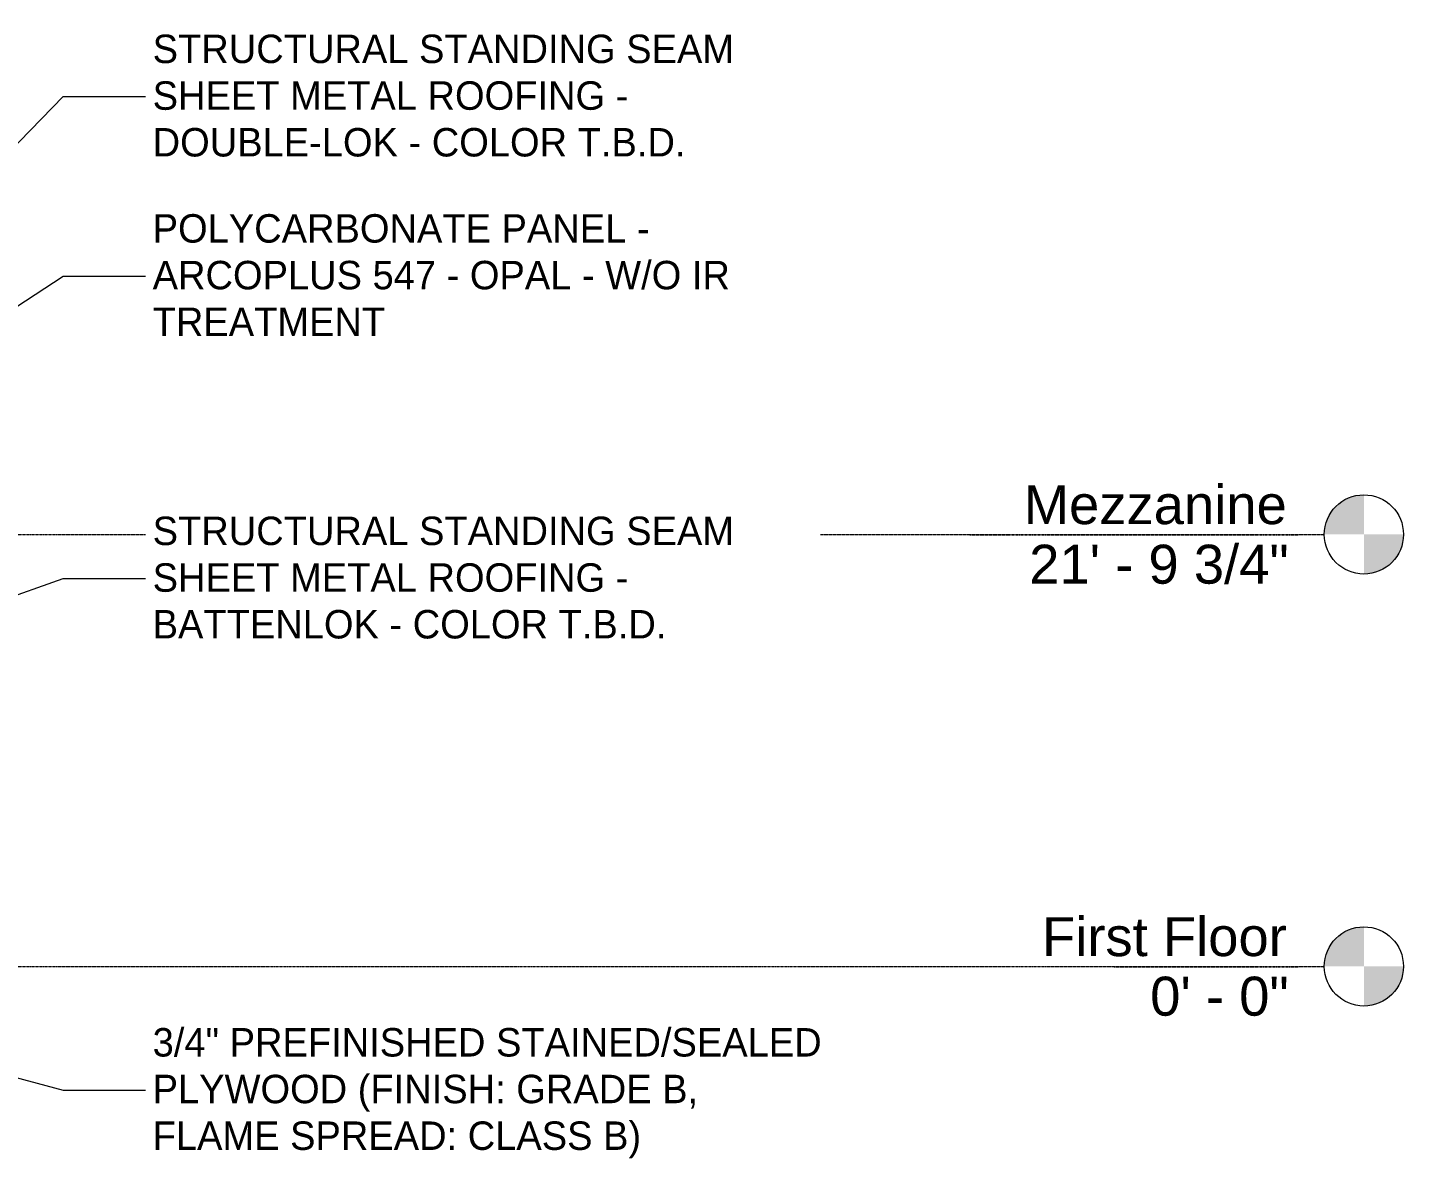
# Model space of a CAD drawing. Header units: inches. Extents: x -23445 to -32, y -314 to 853.
# Drawn here: x -866 to -32, y -116 to 569 of the extents above; entities that cross this region are included whole.
import ezdxf

# ---------------------------------------------------------------- set-up
doc = ezdxf.new("R2010")
doc.units = ezdxf.units.IN
doc.header["$MEASUREMENT"] = 0
doc.linetypes.add('Grid Line 1_2_', pattern=[0.875, 0.5, -0.125, 0.125, -0.125])
doc.layers.add('A-ANNO-IDEN', color=131, linetype='Continuous', lineweight=9)
doc.layers.add('A-FLOR-LEVL', color=51, linetype='Continuous', lineweight=9)
doc.styles.add('Arial', font='arial.ttf', dxfattribs={"height": 23.60479})
doc.styles.add('Century Gothic', font='GOTHIC.TTF', dxfattribs={"height": 17.245342})

# ---------------------------------------------------------------- blocks, each defined once
blk = doc.blocks.new('Level - Level Head - Circle-15001-Building Section - East_West looking South _ Fieldhouse')
at = {"layer": 'A-FLOR-LEVL'}
h = blk.add_hatch(color=256, dxfattribs=at)
edge = h.paths.add_edge_path(flags=0)
edge.add_line((27195.41, 0), (27171.41, 0))
edge.add_arc((27195.41, 0), 24, 90, 180, ccw=False)
edge.add_line((27195.41, 24), (27195.41, 0))
h = blk.add_hatch(color=256, dxfattribs=at)
edge = h.paths.add_edge_path(flags=0)
edge.add_line((27195.41, -24), (27195.41, 0))
edge.add_line((27195.41, 0), (27219.41, 0))
edge.add_arc((27195.41, 0), 24, 270, 360, ccw=False)
blk.add_circle((27195.41, 0), 24, dxfattribs=at)

msp = doc.modelspace()

# ---------------------------------------------------------------- linework, layer by layer
at = {"layer": 'A-ANNO-IDEN', "color": 153}
for p, q in [((-1010.43, 356.36), (-844.22, 527.07)), ((-844.22, 527.07), (-789.94, 527.07)), ((-1022.14, 302.03), (-844.22, 418.28)), ((-844.22, 418.28), (-789.94, 418.28)), ((-1019.83, 173.11), (-844.22, 235.02)), ((-844.22, 235.02), (-789.94, 235.02)), ((-1596.8, 125.37), (-844.22, -74.88)), ((-844.22, -74.88), (-789.94, -74.88))]:
    msp.add_line(p, q, dxfattribs=at)

# ---------------------------------------------------------------- block references
at = {"layer": 'A-FLOR-LEVL'}
for p in [(-27251.3, 261.75), (-27251.3, 0)]:
    msp.add_blockref('Level - Level Head - Circle-15001-Building Section - East_West looking South _ Fieldhouse', p, dxfattribs=at)

# ---------------------------------------------------------------- texts
at = {"layer": 'A-FLOR-LEVL', "attachment_point": 3, "line_spacing_factor": 0.938532, "style": 'Arial', "bg_fill": 3, "box_fill_scale": 1.25, "bg_fill_color": 0, "bg_fill_transparency": 0}
for s, insert, char_height, width in [('Mezzanine', (-102.59, 291.59), 23.605, 189.792), ('First Floor', (-102.59, 29.84), 23.6048, 176.256)]:
    msp.add_mtext(s, dxfattribs=dict(at, insert=insert, char_height=char_height, width=width))

# ---------------------------------------------------------------- next in the draw order: texts
at = {"layer": 'A-ANNO-IDEN', "char_height": 17.2453, "attachment_point": 1, "line_spacing_factor": 0.984117, "style": 'Century Gothic', "bg_fill": 3, "box_fill_scale": 1.25, "bg_fill_color": 0, "bg_fill_transparency": 0}
for s, insert, width in [('STRUCTURAL STANDING SEAM\\PSHEET METAL ROOFING -\\PDOUBLE-LOK - COLOR T.B.D.', (-789.94, 564.6), 400.248), ('POLYCARBONATE PANEL -\\PARCOPLUS 547 - OPAL - W/O IR\\PTREATMENT', (-789.94, 455.81), 424.872), ('3/4" PREFINISHED STAINED/SEALED\\PPLYWOOD (FINISH: GRADE B,\\PFLAME SPREAD: CLASS B)', (-789.94, -37.35), 458.136)]:
    msp.add_mtext(s, dxfattribs=dict(at, insert=insert, width=width))
at = {"layer": 'A-FLOR-LEVL', "attachment_point": 3, "line_spacing_factor": 0.938532, "style": 'Arial', "bg_fill": 3, "box_fill_scale": 1.25, "bg_fill_color": 0, "bg_fill_transparency": 0}
for s, insert, char_height, width in [('21\' - 9 3/4"', (-101.42, 255.52), 23.6048, 187.488), ('0\' - 0"', (-101.42, -6.23), 23.605, 99.936)]:
    msp.add_mtext(s, dxfattribs=dict(at, insert=insert, char_height=char_height, width=width))

# ---------------------------------------------------------------- next in the draw order: linework, layer by layer
at = {"layer": 'A-FLOR-LEVL', "linetype": 'Grid Line 1_2_'}
for p, q in [((-5504.34, 261.75), (-79.89, 261.75)), ((-5504.34, 0), (-79.89, 0))]:
    msp.add_line(p, q, dxfattribs=at)

# ---------------------------------------------------------------- next in the draw order: texts
at = {"layer": 'A-ANNO-IDEN', "insert": (-789.94, 272.55), "char_height": 17.2453, "width": 400.248, "attachment_point": 1, "line_spacing_factor": 0.984117, "style": 'Century Gothic', "bg_fill": 3, "box_fill_scale": 1.25, "bg_fill_color": 0, "bg_fill_transparency": 0}
msp.add_mtext('STRUCTURAL STANDING SEAM\\PSHEET METAL ROOFING -\\PBATTENLOK - COLOR T.B.D.', dxfattribs=at)

doc.saveas('drawing.dxf')
